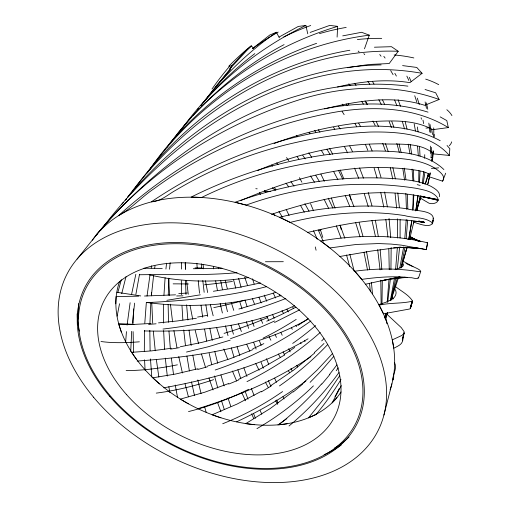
<?xml version="1.0" encoding="UTF-8"?>
<svg xmlns="http://www.w3.org/2000/svg" width="508" height="508" viewBox="0 0 508 508"><rect width="100%" height="100%" fill="white"/><g stroke="black" fill="none" stroke-linecap="round" stroke-linejoin="round"><path stroke-width="0.76" d="M149.816 330.333L150.108 350.641M389.255 269.71L388.81 248.964M185.407 269.196L185.484 262.344M397.662 238.017L397.345 218.802M413.29 194.818L412.718 210.09M181.388 269.081L181.508 262.795M133.16 323.291L133.541 308.921M149.898 323.926L150.838 302.73M168.243 295.123L168.91 278.543M163.582 304.546L163.462 323.044M381.133 304.59L380.803 280.168M144.488 330.384L144.316 351.39M413.823 195.11L413.048 209.353M130.702 351.511L131.705 331.324M424.631 158.325L424.751 154.667M400.088 237.934L400.114 219.627M418.719 181.807L418.884 170.351M420.053 171.285L419.462 182.683M432.232 224.015L433.007 220.18C433.286 230.08 418.338 223.476 413.569 222.104M397.383 247.377L395.586 269.735M381.972 304.19L382.302 280.606M406.241 219.564L404.787 238.43M115.773 303.816L116.103 296.539L138.697 296.177M387.318 314.63L401.301 327.635L404.114 331.673L403.822 333.565L401.987 335.388L392.328 339.858L393.808 348.209C397.212 346.361 403.098 344.38 402.596 339.566M407.657 220.059L406.178 238.754M389.001 279.089L387.217 301.892M390.938 269.691L391.16 247.485M163.938 295.262L165.106 277.736M337.109 37.109L337.649 26.365L329.724 25.4L310.134 32.436M144.793 323.177L146.342 302.425M125.673 341.782L126.448 331.61M407.365 264.135C407.861 264.693 425.329 270.929 419.081 271.691C397.834 268.135 376.123 268.313 354.8 271.221L361.791 279.368C377.768 277.178 394.03 275.806 410.115 277.692C411.893 277.101 418.287 280.251 418.135 277.571M257.683 170.542C296.666 153.968 338.684 144.088 381.133 143.777C398.266 144.844 420.103 141.554 433.813 153.93L449.326 155.448L449.828 148.704L447.046 145.478M399.618 247.218L397.396 268.294M390.366 279.006L387.693 302.355M169.57 269.215L170.142 262.776M151.378 295.719L153.587 275.654M132.34 323.469L134.614 303.136M423.729 171.571L422.332 183.407M417.798 195.65L415.963 210.299M127.089 325.114L130.118 302.717M165.925 269.03L166.554 263.246M147.028 296.037L150.019 274.803M411.766 220.389L408.692 239.662M412.617 301.117C402.101 303.778 390.023 302.584 379.159 305.175L383.47 313.773L409.626 309.004L410.426 308.305L412.617 301.117C408.73 294.792 401.18 291.167 395.44 286.563M432.594 223.431L433.007 220.18M418.141 195.656L415.728 210.915M411.81 221.12L408.883 238.976M402.679 340.798L403.981 333.254L402.666 338.417L404.158 332.632M424.885 172.561L423.202 183.547M403.676 246.945L399.79 267.976M394.399 278.746L390.335 300.717M405.035 247.193L400.958 268.008M154.661 268.23L155.01 266.008M385.655 313.48L384.893 318.199M135.877 294.386L139.522 274.231M395.846 277.895L391.077 299.784L386.22 302.146L378.562 304.775M117.151 316.166L119.532 303.746M385.845 313.239L384.931 317.9M151.2 268.059L151.619 265.817M131.521 294.634L135.827 274.326M426.295 249.669L427.603 242.818C392.741 234.213 355.981 234.855 320.719 240.983L329.902 247.936L356.4 244.456L378.466 243.561L391.014 244.075L401.472 245.148L426.295 249.669L424.174 249.187M431.686 161.169L432.378 157.569L430.867 157.27M426.25 249.638L427.603 242.818L426.98 243.053M420.211 195.986L417.062 209.994M432.899 220.891C436.601 209.506 412.902 211.169 407.162 208.794C364.623 202.902 321.139 206.839 279.616 217.278L290.22 222.39C327.508 213.023 366.643 209.639 404.755 215.633C413.645 218.192 425.52 216.821 432.625 223.114M413.874 221.85L409.537 239.433M410.426 308.305L411.867 301.714L410.458 308.013L412.496 301.352L410.369 307.689L410.172 307.334M121.729 293.637L125.99 276.682M420.649 195.98L416.814 210.515M406.946 247.86L401.637 266.77M406.997 247.333L401.212 267.678M383.915 415.08L391.903 383.788M117.754 292.76L121.336 279.711M397.408 277.844L390.931 299.422M387.413 312.623L385.337 320.027M398.247 278.397L390.989 300.272M386.937 314.306L387.382 312.852M420.992 196.005L417.805 205.746M413.29 223.145L413.976 220.967M418.427 278.244L420.776 271.278M385.528 318.668L386.702 315.036M407.225 247.028L406.425 249.447M433.521 218.148L433.057 218.967M421.45 196.126L417.455 207.054M405.6 251.86L406.019 250.654M364.477 48.806L369.284 35.173L361.639 32.283L342.722 35.871M443.903 169.564C426.244 152.705 399.612 151.371 376.504 150.959C312.217 151.651 248.514 168.446 191.11 197.11L201.695 197.447C262.045 167.659 330.213 154.476 397.326 158.299C410.077 159.328 423.291 161.239 434.448 167.926C438.214 170.478 446.703 175.978 442.589 181.172L428.111 176.428L429.108 173.73M442.589 181.172L443.109 179.832M443.63 178.486L445.687 173.196M341.287 385.635L332.092 402.908L336.982 397.656M439.35 196.666C440.626 191.713 434.619 188.512 431.07 186.385C421.913 181.737 411.543 180.359 401.46 179.248C345.186 174.117 288.106 183.159 235.09 202.267L246.177 205.08C300.323 185.585 359.302 179.426 416.204 188.309C423.539 189.909 432.238 191.052 437.217 197.32C440.722 202.489 432.829 204.737 429.038 203.219L420.395 198.145M339.668 375.768L324.917 397.396L308.47 417.906L315.436 414.699M230.321 68.066L232.359 65.075L229.603 68.853M147.295 172.917C187.763 112.96 248.177 66.77 316.605 43.351M336.233 370.726L338.265 367.836M203.708 102.286L217.24 84.671L230.778 69.329M167.138 147.168L168.44 145.364M181.743 128.988L183.001 127.26M100.876 230.022C173.704 132.715 295.262 50.584 422.091 73.336L409.861 82.664C385.807 78.702 361.125 81.477 337.534 86.944M132.556 191.446L133.794 189.751M215.316 87.713L216.11 86.627M168.872 144.774L179.203 131.382L191.687 116.98M374.415 47.212L391.458 46.685L398.209 51.276L389.204 63.544L369.043 64.478L350.241 67.259M169.609 143.954L185.464 124.022M149.073 170.688C200.158 98.082 280.74 46.368 369.284 35.173M183.413 126.689C215.144 83.617 257.708 48.666 305.873 25.451L307.765 33.814M125.838 199.606L126.689 198.463M127.533 197.326C190.487 112.306 289.306 47.473 398.209 51.276M134.626 188.614C185.706 117.837 263.169 64.96 349.853 50.254M201.143 105.277C222.167 77.159 247.612 52.311 276.435 32.252L279.317 37.852M217.291 85.001L231.712 66.885L246.951 50.33L251.422 45.904L253.467 48.292M336.925 364.858L329.66 374.275M77.064 259.124L97.231 233.928M197.117 110.109L198.444 108.471M333.908 356.216L321.494 370.624L310.09 382.353M121.933 204.133L123.323 202.425M125.19 200.177L126.13 199.047M200.673 105.753C216.694 86.424 234.829 68.821 254.819 53.626M128.016 196.818C190.602 122.422 281.857 66.313 381.133 64.91M231.076 66.599L243.91 52.413L251.422 45.904M332.708 353.365L317.125 370.065L302.304 383.858M185.934 123.469L189.751 119.126M321.558 383.94C308.566 398.824 294.183 412.483 278.759 424.828L287.071 423.793M190.614 118.11C217.354 88.602 248.837 63.233 284.093 44.615M192.583 115.976C231.712 73.787 282.632 42.913 337.649 26.365M327.66 344.564C313.093 359.988 296.863 373.818 279.451 385.934M428.111 176.428C430.816 172.676 422.853 171.818 420.643 171.031C410.185 168.916 399.491 168.262 388.855 167.691C337.693 165.189 287.522 180.677 240.957 200.501M314.611 353.054L293.599 370.148L271.132 385.426M320.25 332.442C298.215 352.076 273.425 368.548 246.977 381.622M252.305 48.762L269.786 35.027L276.435 32.252M292.983 391.687L270.11 408.616L245.751 423.634L254.667 424.72M305.905 380.994C284.27 396.881 260.953 410.445 236.645 421.811M286.868 418.624L277.946 424.936M310.871 320.967C281.635 341.928 249.276 358.477 215.201 370.008M308.204 318.63L297.974 325.431M310.915 356.68C276.39 379.952 237.668 396.335 198.018 408.648M391.058 299.784C395.199 297.999 398.005 292.583 394.608 288.798M284.34 355.162L261.976 368.09L238.779 379.254M279.235 36.957L298.31 26.435L305.873 25.451M308.064 338.798C264.014 365.074 213.824 378.65 163.741 387.826M261.15 391.414L237.122 404.057L212.109 414.782L220.942 417.83M299.688 309.816L274.511 322.491M307.334 319.557C255.53 348.583 195.504 356.794 137.16 361.061M295.942 307.169L280.892 314.795L266.732 321.202M318.675 230.734L321.094 229.635M294.551 305.752C247.828 327.431 195.32 332.13 144.386 330.937M252.965 349.574L230.454 358.591L207.715 366.02M416.516 221.253C380.086 216.122 343.218 224.161 307.759 232.423M285.852 298.469C246.501 314.046 205.022 324.148 163.005 329.051M425.063 89.503L435.642 92.78L439.141 99.492L424.694 105.308C392.125 94.907 357.01 100.971 324.58 108.883M228.67 383.508L204.737 392.22L180.34 399.123L188.443 403.879M281.038 295.389L261.068 302.463L238.881 309.023M274.117 143.554L276.219 142.754M276.917 142.494C307.804 130.969 340.366 124.003 373.228 121.488C393.141 120.542 414.801 119.659 432.772 129.673L448.316 127.584L446.811 120.593L440.15 116.865M271.501 214.312C319.913 198.399 372.091 185.909 422.974 196.78L438.074 200.273L422.974 196.78L438.087 199.593L422.637 196.704M230.226 340.144L208.223 346.767L186.48 352.057M275.66 292.392C234.347 305.854 190.106 308.127 147.168 302.539M395.059 269.469C397.65 268.567 406.552 266.96 402.444 262.795M222.891 336.944L201.39 342.5L180.251 346.78M266.656 286.62C227.52 296.672 187.065 300.698 146.793 302.609M197.98 368.757L175.343 374.085L152.781 377.812L159.55 383.934M386.766 279.54L365.614 284.207M260.483 282.956L239.528 287.299L213.366 291.262M381.705 280.797L400.056 276.911L384.346 280.162L405.079 277.203M347.713 67.761L349.612 67.373M339.846 256.489L370.688 251.155L397.98 247.421M196.393 318.243L176.981 320.993L158.528 322.872M171.38 348.266L151.168 350.933L131.616 352.317L136.487 359.385M248.31 277.59C215.449 282.74 181.661 282.454 149.187 274.777M237.071 272.701C204.667 275.666 172.072 274.263 139.586 274.745M407.74 247.593L418.325 248.183L398.767 247.339L400.933 247.142M425.964 128.111L429.825 127.762M391.268 278.74L392.786 278.613M395.072 278.422L407.251 277.393M150.978 323.475L134.271 324.396L118.834 324.485L121.304 331.972M175.552 294.837L144.501 296.024M409.689 239.522L410.807 239.046L409.689 237.268M393.56 247.936L404.324 247.421L398.767 247.339M221.996 268.192L193.3 268.732M423.164 196.869L421.056 196.526M143.935 268.218L162.255 268.414M408.4 239.522L407.727 239.509M414.585 221.405L423.628 221.786L415.684 221.424L424.586 222.307L418.344 221.177M118.599 323.647L133.915 324.352M270.745 191.605L264.655 191.294M402.609 65.608L416.776 67.437L422.091 73.336M410.623 247.777L420.859 248.717M407.886 86.15C285.915 70.93 170.256 146.145 95.225 236.252C147.834 171.444 220.802 124.492 300.158 99.511C344.951 85.598 394.627 83.344 439.141 99.492M116.986 292.31L140.697 295.923M423.488 249.053L421.399 248.628M418.325 221.202L424.498 222.453L420.973 221.653M421.126 221.78L424.053 222.498L421.246 221.653M428.028 112.147C389.077 99.962 346.939 102.533 307.784 112.414C237.515 130.372 172.371 166.757 118.77 215.449C131.794 208.28 141.815 196.793 154.216 188.589C163.652 181.667 173.387 175.152 183.382 169.062C203.035 157.112 223.698 146.831 245.027 138.22C274.669 126.435 305.435 117.227 336.906 111.862C374.174 105.708 415.379 107.252 448.316 127.584M420.56 241.49L410.439 238.182L420.637 241.656M419.303 221.164L423.012 222.409L421.627 221.863M420.681 241.522L409.867 237.471L419.983 241.427M420.783 241.675L409.486 237.058L420.04 241.573M420.097 241.535L409.727 236.919L418.617 241.084M419.456 221.228L421.481 222.129L419.443 221.145M405.955 263.5L406.667 263.823M409.937 236.817L419.881 241.624M409.918 236.842L418.319 241.109M412.998 266.598L402.996 261.144M410.439 236.88L418.471 241.122M440.207 140.703C411.093 125.025 376.536 124.244 344.405 127.997C275.368 136.684 208.902 162.903 151.365 201.835C161.055 201.441 167.958 194.431 176.054 190.075C181.172 187.027 186.347 184.087 191.586 181.261C201.714 175.812 212.065 170.796 222.618 166.237C242.83 157.505 263.754 150.451 285.096 145.034C312.985 138.144 341.497 133.401 370.211 132.042C397.129 131.585 430.549 133.471 449.326 155.448M410.458 236.988L415.849 240.036M410.312 236.734L417.144 240.709M272.332 187.827L275.228 190.354M271.748 165.1L272.637 166.135M276.739 162.922L278.06 164.535M348.875 83.807L350.323 85.598M296.316 135.357L297.409 136.741M264.49 190.519L265.817 192.259M259.258 192.672L260.547 194.386M297.18 156.801L298.869 159.048M342.176 104.146L343.332 105.708M309.15 132.575L309.963 133.693M346.139 103.848L347.288 105.442M314.585 130.423L315.824 132.15M286.023 183.134L288.696 186.9M302.749 155.334L305.206 158.871M290.925 181.667L294.024 186.195M367.887 81.35L369.799 84.296M318.414 129.845L319.957 132.239M308.826 152.806L311.69 157.385M338.385 126.187L340.144 128.969M310.534 175.952L314.446 182.213M361.582 101.251L363.391 104.077M300.45 342.729L301.117 343.776M288.417 370.815L289.617 372.72M321.412 150.539L323.863 154.47M333.559 127.292L334.721 129.165M278.924 211.468L282.492 217.348M365.061 100.94L367.151 104.438M326.962 149.231L330.105 154.591M273.399 213.455L274.803 215.786M372.351 81.293L374.009 84.055M315.817 175.425L319.246 181.318M348.158 103.67L348.863 104.87M274.65 187.82L275.939 190.03M280.213 357.27L278.327 353.981M291.344 327.641L292.303 329.298M355.06 123.704L356.737 126.67M391.935 296.329L393.116 299.002M300.457 205.34L304.292 212.173M304.4 340.449L305.041 341.573M295.91 325.615L296.494 326.65M275.634 400.666L277.717 404.343M358.68 123.222L360.426 126.308M304.864 203.689L309.042 211.226M329.724 148.679L332.734 154.311M268.376 387.668L265.309 382.022M292.773 307.289L293.351 308.343M288.347 311.906L286.931 309.22M283.515 313.436L281.978 310.515M378.847 99.733L381.387 104.623M333.527 171.31L337.871 179.718M324.098 199.314L328.682 208.471M259.086 370.205L255.727 363.55M344.322 146.336L347.574 152.857M270.885 340.252L269.011 336.563M372.961 121.044L375.19 125.565M349.72 146.025L352.4 151.473M320.885 174.098L324.314 181.248M338.652 170.644L342.76 179.235M296.786 365.277L297.675 367.074M365.881 101.708L367.163 104.318M275.603 297.967L273.202 293.072M328.219 198.222L332.956 208.223M382.549 99.962L384.639 104.337M290.195 351.853L288.69 348.748M286.22 209.429L289.058 215.436M290.963 368.414L292.011 370.605M282.2 335.261L280.816 332.359M253.759 418.503L251.581 413.874M376.377 121.831L378.511 126.448M284.626 355.016L283.115 351.777M282.981 396.71L284.042 398.977M279.578 294.291L280.365 295.986M275.069 334.448L276.447 337.42M245.497 400.793L241.656 392.366M318.287 229.984L323.209 241.383M313.55 230.778L317.259 239.268M274.199 318.211L272.574 314.623M249.822 351.212L246.767 344.405M262.731 323.412L260.452 318.294M268.789 320.662L266.91 316.427M278.003 402.946L276.689 399.98M276.454 382.308L274.65 378.212M369.31 144.228L372.135 150.952M394.456 362.61C397.726 368.357 392.525 374.244 392.868 380.067L393.687 377.247L393.7 374.421M340.15 169.951L343.808 178.854M236.652 381.038L232.41 371.043M354.546 168.154L358.673 178.295M345.205 195.415L349.726 206.331M261.753 414.236L260.198 410.559M365.493 144.653L367.811 150.298M310.572 203.702L313.493 210.737M270.713 386.118L268.414 380.606M266.764 301.282L264.243 295.129M268.713 364.274L266.44 358.712M255.454 418.281L253.409 413.245M394.633 99.987L396.939 105.791M336.353 225.762L341.084 238.169M349.352 194.577L353.943 206.743M389.16 121.615L391.471 127.502M261.201 302.92L258.985 297.307M359.607 167.964L363.48 178.181M254.457 303.905L252.374 298.564M263.392 368.192L261.074 362.255M241.402 331.534L238.462 323.85M254.089 395.51L251.314 388.334M227.832 359.696L223.812 349.047M261.137 345.307L259.486 341.014M331.324 197.98L335.032 208.324M398.101 99.739L400.45 106.28M220.929 411.759L217.659 402.863M382.734 143.326L385.401 150.844M256.108 349.104L253.683 342.468M248.006 399.193L245.059 391.077M391.801 121.45L393.903 127.292M385.75 318.008L386.886 323.717M254.051 326.441L251.898 320.472M385.528 143.701L388.258 151.663M246.926 376.472L243.884 367.817M247.612 285.642L244.742 277.33M248.679 328.428L246.329 321.691M213.036 389.922L208.972 378.022M344.869 238.309L340.043 225.057L341.274 229.654M230.759 406.26L227.971 397.974M355.683 222.771L360.051 236.944M240.805 378.765L237.871 369.786M219.831 337.699L216.573 327.546M254.165 283.991L252.495 278.822M247.047 306.4L245.059 300.304M364.306 193.91L368.236 206.546M233.763 310.401L231.267 302.495M224.257 409.372L221.551 400.882M241.999 308.794L239.611 301.269M320.319 229.489L322.815 237.42M239.808 355.492L237.071 346.691M378.066 167.456L381.025 177.419M374.129 168.167L377.031 177.914M349.434 194.799L350.145 197.047M205.505 367.322L201.473 354.038M402.285 121.279L404.539 128.981M368.217 192.475L372.008 205.924M224.149 385.902L220.923 374.974M350.38 197.803L350.958 199.765M234.01 357.238L231.305 347.853M359.175 222.682L362.953 236.226M396.831 143.427L399.294 152.337M206.261 412.54L204.514 406.476M241.097 287.325L238.62 278.359M346.532 254.946L349.663 266.484M233.432 334.239L230.969 325.266M217.754 387.979L214.522 375.971M349.853 254.286L354.235 271.31M235.756 288.157L233.553 279.787M213.176 315.786L210.369 304.781M198.507 343.421L195.193 330.346M399.028 144.005L401.117 152.337M188.417 396.831L185.058 383.845M227.311 288.627L225.215 280.479M405.244 121.971L407.041 129.051M228.003 335.642L225.495 325.831M217.722 363.245L214.776 351.447M201.066 393.598L197.803 379.94M392.862 167.64L395.395 178.88M227.476 311.702L225.361 302.895M390.29 167.767L392.748 179.089M371.951 220.389L375.456 236.493M222.39 313.017L220.174 303.346M194.469 395.383L191.503 381.908M380.708 192.278L383.819 207.213M211.722 364.636L209.163 353.244M182.41 372.967L178.759 356.61M363.988 252.273L367.532 270.027M375.336 220.174L378.346 236.493M212.281 340.392L209.804 328.162M384.607 192.03L387.413 206.921M192.716 319.316L190.049 305.505M366.49 251.517L369.691 269.284M222.441 289.598L220.682 280.676M195.58 369.665L192.786 355.048M408.21 144.164L410.013 153.848M207.658 292.532L205.467 280.753M217.488 290.659L215.64 280.911M176.962 347.732L173.92 330.632M177.552 397.535L175.241 385.077M414.191 123.939L415.474 131.051M206.699 341.039L204.578 329.146M189.401 371.018L186.925 356.051M431.635 129.159L432.556 134.537M402.85 168.77L404.578 180.194M169.856 392.678L168.853 386.69M410.185 144.361L411.683 154.089M404.285 168.129L405.917 179.254M207.715 316.503L205.861 304.794M218.37 267.233L218.605 268.732M191.199 345.497L189.046 330.194M158.845 377.019L156.331 359.474M385.851 219.526L387.928 236.988M202.692 317.233L201.028 305.295M173.552 374.612L171.367 358.165M417.379 126.981L418.084 131.985M377.698 249.619L380.079 269.837M213.347 266.586L213.671 268.853M188.265 294.278L186.557 280.549M172.593 321.882L170.428 304.184M397.808 193.015L399.421 207.601M203.632 268.859L203.079 264.668M395.065 193.377L396.659 208.261M167.297 376.06L165.303 358.153M369.475 283.324L370.415 291.833M185.471 345.618L183.712 329.952M204.159 292.329L202.806 280.473M380.149 249.65L381.864 269.621M155.257 350.761L153.302 331.172M389.039 218.434L390.747 237.642M199.542 293.275L198.222 280.689M371.424 282.543L372.491 293.853M412.045 169.094L412.947 180.753M417.532 146.342L418.351 156.007M187.896 320.015L186.601 304.851M170.282 347.98L168.961 331.038M151.79 376.987L150.476 358.927M169.621 295.351L168.612 278.174M201.733 268.586L201.384 263.823M185.56 269.291L185.16 263.023M182.855 319.964L181.991 305.911M197.225 268.7L196.875 263.296M419.545 146.564L420.04 156.216M164.573 349.244L163.627 330.613M145.097 370.332L144.551 359.791M152.705 323.202L151.759 302.806M405.867 193.415L406.432 209.271M413.309 170.117L413.83 180.988M407.359 194.723L407.841 208.902M185.985 294.5L185.509 280.41M168.516 322.256L168.142 304.533M133.534 352.381L133.115 331.648M181.566 294.684L181.343 280.695M151.619 292.716L151.632 295.821M409.27 77.33A201.149 142.672 -74.6 0 1 411.182 81.642M417.309 98.127A201.149 142.672 -74.6 0 1 419.252 104.591M422.974 120.11A201.149 142.672 -74.6 0 1 423.64 123.596M282.6 391.541A320.186 291.414 -78.7 0 1 222.72 423.729M271.342 385.87A364.636 322.51 -71.6 0 1 261.341 391.865M324.015 343.484A300.393 282.308 83.5 0 1 314.268 352.622M323.888 338.677A299.911 283.064 79.6 0 1 321.685 340.887M406.857 76.111A222.409 151.003 -78.6 0 1 408.807 80.448M414.731 95.745A222.409 151.003 -78.6 0 1 416.839 102.191M421.1 117.767A222.409 151.003 -78.6 0 1 421.443 119.215M383.838 56.344A200.997 119.869 -86.5 0 1 385.108 58.077M394.843 73.304A200.997 119.869 -86.5 0 1 396.373 76.079M313.417 385.87A308.54 298.399 57.3 0 1 256.946 428.644M302.546 384.156A348.304 334.683 71 0 1 293.218 391.992M379.749 54.521A222.517 126.092 89.9 0 1 381.044 56.236M390.677 70.618A222.517 126.092 89.9 0 1 393.097 74.714M363.823 53.626A202.298 97.326 82 0 1 364.75 54.654M338.944 372.555A298.444 286.487 9.4 0 1 289.02 425.977M329.876 374.44A335.02 321.418 23.3 0 1 321.767 384.118M354.692 83.439A231 115.964 -88.2 0 1 356.057 85.534M358.184 51.048A224.619 102.438 78.6 0 1 359.137 52.019M340.995 379.489A285.109 267.03 -27.8 0 1 315.703 414.909M339.16 388.652A274.911 238.233 -52.4 0 1 334.956 396.691M342.106 111.462A224.346 92.412 84.2 0 1 344.145 114.662M315.271 246.939A263.957 122.536 -87.5 0 1 316.084 250.241M286.518 157.569A273.152 107.22 85.6 0 1 288.684 160.598M299.371 177.654A273.152 107.22 85.6 0 1 301.898 182.22M420.16 185.42A329.501 31.972 28.2 0 1 417.195 184.645M438.633 167.831A314.992 33.788 16.7 0 1 431.4 168.364M451.675 141.859A302.4 43.148 5.6 0 1 449.262 145.726M257.194 188.817A286.868 130.302 -27.9 0 1 255.81 188.684M446.843 109.741A292.011 58.261 -5 0 1 451.93 115.621M425.672 79.121A283.858 77.559 -15 0 1 438.709 84.671M394.113 54.953A277.857 99.746 -24.7 0 1 413.842 57.95M357.334 39.535A273.914 123.781 -34.2 0 1 381.705 38.373M202.228 267.989A315.982 4.381 -0.3 0 1 195.015 267.9M283.312 261.696A319.697 10.439 -1.3 0 1 265.424 261.734M173.139 283.858A322.726 26.708 7 0 1 188.424 283.991M319.456 33.617A271.932 148.857 -43.6 0 1 346.183 27.419M166.853 300.323A334.448 8.833 -7.6 0 1 200.317 294.824M176.644 295.961A373.253 3.073 -0.7 0 1 182.937 295.815M187.357 292.989A325.279 47.352 -14.4 0 1 178.772 293.611M232.416 281.47A328.6 55.099 -15.5 0 1 204.54 284.804M283.82 36.906A271.869 174.333 -53.3 0 1 310.712 25.495M139.376 341.808A342.837 65.678 -21.4 0 1 100.984 341.497M156.096 323.793A386.671 52.229 -15 0 1 148.558 324.371M207.435 315.297A330.213 106.089 -27.9 0 1 197.561 317.068M245.142 300.069A332.765 114.732 -28.9 0 1 213.766 307.626M252.99 48.336A273.717 199.701 -63.8 0 1 278.194 32.08M428.149 174.193A209.734 199.695 -15.5 0 1 424.948 184.309M432.492 157.594A233.407 219.513 -26.5 0 1 431.813 160.807M428.6 173.66A233.407 219.513 -26.5 0 1 425.666 183.248M177.4 364.814A345.719 136.246 -34.6 0 1 126.149 370.611M179.419 347.637A392.195 127.203 -28.3 0 1 170.529 349.117M267.259 317.697A322.942 169.577 -41.3 0 1 224.053 333.369M274.599 320.954A367.798 209.029 -43.9 0 1 230.53 338.62M228.727 66.326A277.533 224.466 -76.1 0 1 250.863 45.999M434.175 134.372A205.435 183.871 -44.4 0 1 434.15 137.027M433.432 151.092A205.435 183.871 -44.4 0 1 432.378 160.547M430.213 173.419A205.435 183.871 -44.4 0 1 427.723 184.245M433.73 127.908A227.8 198.844 -50.7 0 1 433.756 136.569M433.057 150.762A227.8 198.844 -50.7 0 1 432.168 159.633M430.219 172.669A227.8 198.844 -50.7 0 1 427.965 183.756M213.614 379.654A342.182 205.41 -46.8 0 1 156.261 393.109M207.505 366.738A391.516 211.588 -41.5 0 1 197.745 369.475M263.849 343.624A322.878 226.53 -54 0 1 252.895 348.717M296.202 319.405A323.418 232.645 -55.3 0 1 263.017 338.207M212.02 89.04A283.534 247.961 88 0 1 230.194 65.615M426.403 102.864A202.648 164.395 -61.3 0 1 427.768 109.29M430.098 124.543A202.648 164.395 -61.3 0 1 430.841 132.734M431.349 147.377A202.648 164.395 -61.3 0 1 431.108 157.309M248.66 389.312A332.848 259.823 -60.1 0 1 188.5 411.582M238.849 379.838A380.886 280.378 -54.7 0 1 228.714 384.099M294.716 347.434A312.261 265.119 -69.8 0 1 284.067 354.514M315.646 325.584A312.058 268.548 -71.8 0 1 292.678 343.421M425.107 101.93A224.193 175.616 -66 0 1 426.479 108.407M428.841 123.114A224.193 175.616 -66 0 1 429.787 132.061M430.587 146.133A224.193 175.616 -66 0 1 430.676 153.441M92.38 240.233A167.354 115.78 26.5 0 1 288.531 221.609A167.354 115.78 26.5 0 1 390.106 389.776M341.23 445.04A156.699 105.55 26.5 0 1 324.104 454.692M79.305 331.153A156.699 105.55 26.5 0 1 77.108 313.88M341.059 391.935A124.098 85.547 26.5 0 1 194.989 407.251A124.098 85.547 26.5 0 1 119.685 281.311M349.021 437.039A155.346 104.629 26.5 0 1 334.391 448.164M78.55 318.891A155.346 104.629 26.5 0 1 78.657 303.581M109.715 396.405A152.209 101.486 26.5 0 0 355.067 427.406A152.209 101.486 26.5 0 0 197.529 243.929A152.209 101.486 26.5 0 0 109.715 396.405M93.555 397.205A174.111 116.319 26.5 0 0 375.012 436.143A174.111 116.319 26.5 0 0 198.539 224.777A174.111 116.319 26.5 0 0 93.555 397.205M126.556 394.602A129.076 85.903 26.5 0 0 333.934 418.147A129.076 85.903 26.5 0 0 197.46 263.741A129.076 85.903 26.5 0 0 126.556 394.602M110.719 396.323A150.844 100.565 26.5 0 0 353.822 426.866A150.844 100.565 26.5 0 0 197.491 245.11A150.844 100.565 26.5 0 0 110.719 396.323"/></g></svg>
